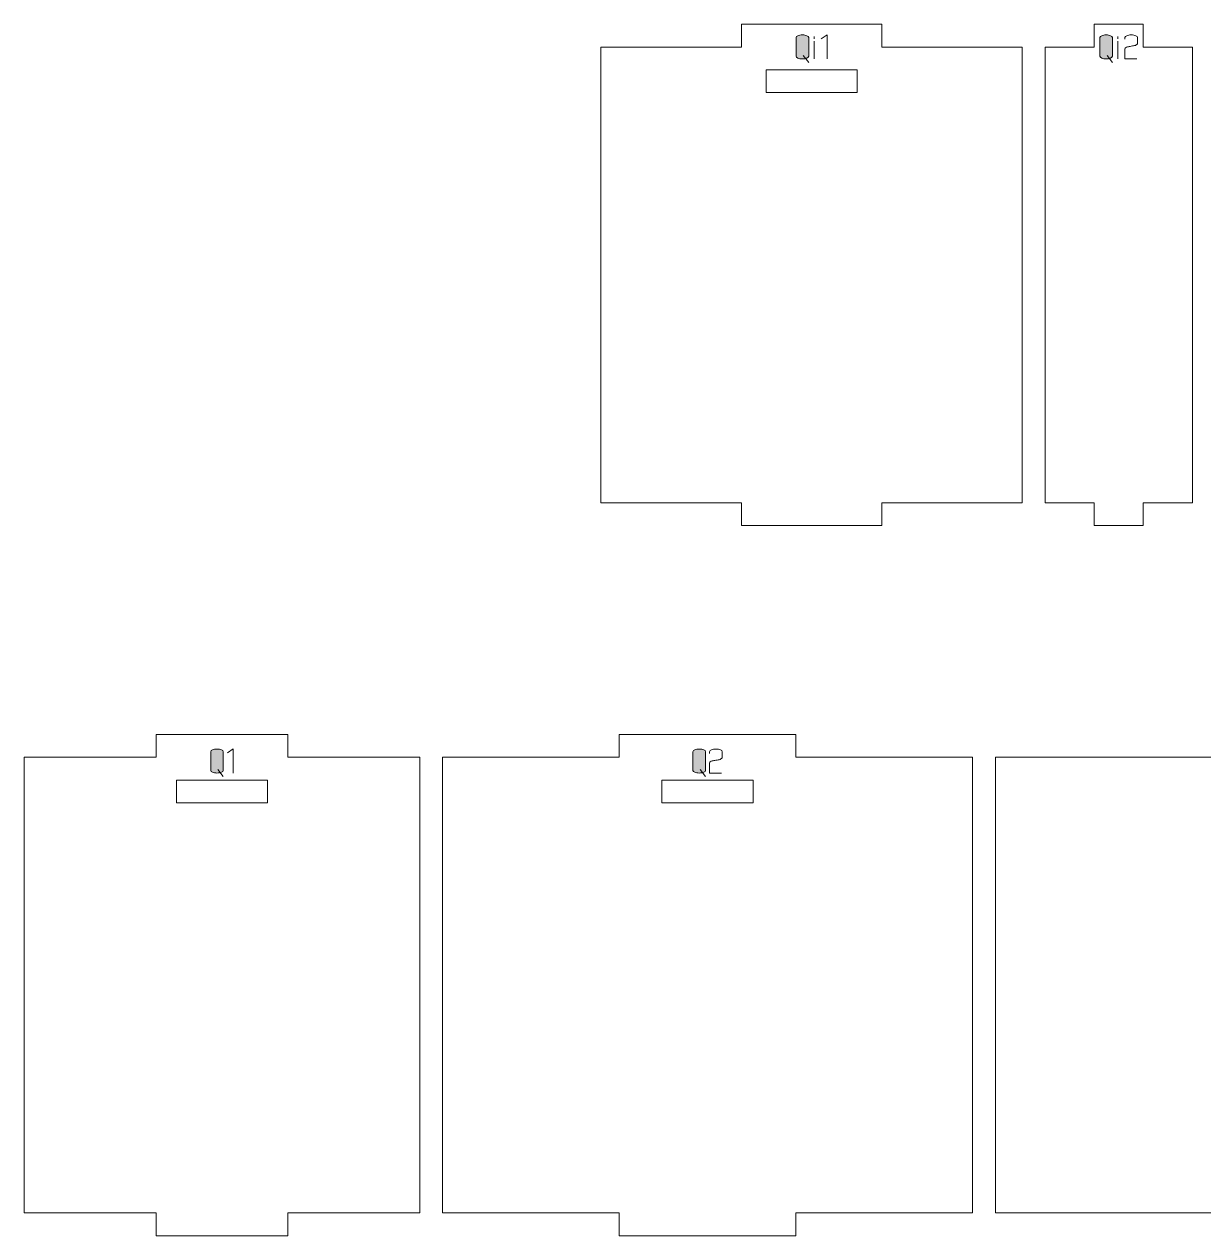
# Model space of a CAD drawing. Header units: centimetres. Extents: x -250 to 250, y -508 to 508.
# Drawn here: x 20.81 to 36.34, y 130.65 to 146.6 of the extents above; entities that cross this region are included whole.
import ezdxf

# ---------------------------------------------------------------- set-up
doc = ezdxf.new("R2010")
doc.units = ezdxf.units.CM
doc.header["$MEASUREMENT"] = 0
doc.layers.add('Capa 1', color=7, linetype='Continuous')

msp = doc.modelspace()

# ---------------------------------------------------------------- hatches: boundary and pattern name
at = {"layer": 'Capa 1', "true_color": 0x3e4095}
h = msp.add_hatch(color=175, dxfattribs=at)
edge = h.paths.add_edge_path()
edge.add_spline(control_points=[(30.97169, 146.18107), (30.97169, 146.17129), (30.97956, 146.16296), (30.99531, 146.15608), (31.01105, 146.1492), (31.0307, 146.14576), (31.05424, 146.14576), (31.07778, 146.14576), (31.09743, 146.1492), (31.11317, 146.15608), (31.12892, 146.16296), (31.13679, 146.17129), (31.13679, 146.18107), (31.13679, 146.18107), (31.13679, 146.42689), (31.13679, 146.42689), (31.13679, 146.43667), (31.12892, 146.445), (31.11317, 146.45188), (31.09743, 146.45876), (31.07778, 146.4622), (31.05424, 146.4622), (31.0307, 146.4622), (31.01105, 146.45876), (30.99531, 146.45188), (30.97956, 146.445), (30.97169, 146.43667), (30.97169, 146.42689), (30.97169, 146.42689), (30.97169, 146.18107), (30.97169, 146.18107)], knot_values=[0, 0, 0, 0, 0.1, 0.1, 0.1, 0.2, 0.2, 0.2, 0.3, 0.3, 0.3, 0.4, 0.4, 0.4, 0.5, 0.5, 0.5, 0.6, 0.6, 0.6, 0.7, 0.7, 0.7, 0.8, 0.8, 0.8, 0.9, 0.9, 0.9, 1, 1, 1, 1], degree=3, periodic=1)
h = msp.add_hatch(color=175, dxfattribs=at)
edge = h.paths.add_edge_path()
edge.add_spline(control_points=[(31.13679, 146.18107), (31.13679, 146.17129), (31.12892, 146.16296), (31.11317, 146.15608), (31.09743, 146.1492), (31.07778, 146.14576), (31.05424, 146.14576), (31.0307, 146.14576), (31.01105, 146.1492), (30.99531, 146.15608), (30.97956, 146.16296), (30.97169, 146.17129), (30.97169, 146.18107), (30.97169, 146.18107), (30.97169, 146.42689), (30.97169, 146.42689), (30.97169, 146.43667), (30.97956, 146.445), (30.99531, 146.45188), (31.01105, 146.45876), (31.0307, 146.4622), (31.05424, 146.4622), (31.07778, 146.4622), (31.09743, 146.45876), (31.11317, 146.45188), (31.12892, 146.445), (31.13679, 146.43667), (31.13679, 146.42689), (31.13679, 146.42689), (31.13679, 146.18107), (31.13679, 146.18107)], knot_values=[0, 0, 0, 0, 0.1, 0.1, 0.1, 0.2, 0.2, 0.2, 0.3, 0.3, 0.3, 0.4, 0.4, 0.4, 0.5, 0.5, 0.5, 0.6, 0.6, 0.6, 0.7, 0.7, 0.7, 0.8, 0.8, 0.8, 0.9, 0.9, 0.9, 1, 1, 1, 1], degree=3, periodic=1)
h = msp.add_hatch(color=175, dxfattribs=at)
edge = h.paths.add_edge_path()
edge.add_spline(control_points=[(31.20695, 146.40854), (31.20695, 146.40854), (31.20741, 146.4411), (31.20741, 146.4411), (31.20741, 146.4411), (31.20695, 146.40854), (31.20695, 146.40854)], knot_values=[0, 0, 0, 0, 0.5, 0.5, 0.5, 1, 1, 1, 1], degree=3, periodic=1)
h = msp.add_hatch(color=175, dxfattribs=at)
edge = h.paths.add_edge_path()
edge.add_spline(control_points=[(31.37802, 146.46266), (31.37802, 146.46266), (31.30189, 146.40992), (31.30189, 146.40992), (31.30189, 146.40992), (31.37802, 146.46266), (31.37802, 146.46266), (31.37802, 146.46266), (31.37802, 146.14576), (31.37802, 146.14576), (31.37802, 146.14576), (31.37802, 146.46266), (31.37802, 146.46266)], knot_values=[0, 0, 0, 0, 0.25, 0.25, 0.25, 0.5, 0.5, 0.5, 0.75, 0.75, 0.75, 1, 1, 1, 1], degree=3, periodic=1)
h = msp.add_hatch(color=175, dxfattribs=at)
edge = h.paths.add_edge_path()
edge.add_spline(control_points=[(34.96939, 146.18107), (34.96939, 146.17129), (34.97726, 146.16296), (34.99301, 146.15608), (35.00875, 146.1492), (35.0284, 146.14576), (35.05194, 146.14576), (35.07548, 146.14576), (35.09513, 146.1492), (35.11087, 146.15608), (35.12662, 146.16296), (35.13449, 146.17129), (35.13449, 146.18107), (35.13449, 146.18107), (35.13449, 146.42689), (35.13449, 146.42689), (35.13449, 146.43667), (35.12662, 146.445), (35.11087, 146.45188), (35.09513, 146.45876), (35.07548, 146.4622), (35.05194, 146.4622), (35.0284, 146.4622), (35.00875, 146.45876), (34.99301, 146.45188), (34.97726, 146.445), (34.96939, 146.43667), (34.96939, 146.42689), (34.96939, 146.42689), (34.96939, 146.18107), (34.96939, 146.18107)], knot_values=[0, 0, 0, 0, 0.1, 0.1, 0.1, 0.2, 0.2, 0.2, 0.3, 0.3, 0.3, 0.4, 0.4, 0.4, 0.5, 0.5, 0.5, 0.6, 0.6, 0.6, 0.7, 0.7, 0.7, 0.8, 0.8, 0.8, 0.9, 0.9, 0.9, 1, 1, 1, 1], degree=3, periodic=1)
h = msp.add_hatch(color=175, dxfattribs=at)
edge = h.paths.add_edge_path()
edge.add_spline(control_points=[(35.13449, 146.18107), (35.13449, 146.17129), (35.12662, 146.16296), (35.11087, 146.15608), (35.09513, 146.1492), (35.07548, 146.14576), (35.05194, 146.14576), (35.0284, 146.14576), (35.00875, 146.1492), (34.99301, 146.15608), (34.97726, 146.16296), (34.96939, 146.17129), (34.96939, 146.18107), (34.96939, 146.18107), (34.96939, 146.42689), (34.96939, 146.42689), (34.96939, 146.43667), (34.97726, 146.445), (34.99301, 146.45188), (35.00875, 146.45876), (35.0284, 146.4622), (35.05194, 146.4622), (35.07548, 146.4622), (35.09513, 146.45876), (35.11087, 146.45188), (35.12662, 146.445), (35.13449, 146.43667), (35.13449, 146.42689), (35.13449, 146.42689), (35.13449, 146.18107), (35.13449, 146.18107)], knot_values=[0, 0, 0, 0, 0.1, 0.1, 0.1, 0.2, 0.2, 0.2, 0.3, 0.3, 0.3, 0.4, 0.4, 0.4, 0.5, 0.5, 0.5, 0.6, 0.6, 0.6, 0.7, 0.7, 0.7, 0.8, 0.8, 0.8, 0.9, 0.9, 0.9, 1, 1, 1, 1], degree=3, periodic=1)
h = msp.add_hatch(color=175, dxfattribs=at)
edge = h.paths.add_edge_path()
edge.add_spline(control_points=[(35.20465, 146.40854), (35.20465, 146.40854), (35.20511, 146.4411), (35.20511, 146.4411), (35.20511, 146.4411), (35.20465, 146.40854), (35.20465, 146.40854)], knot_values=[0, 0, 0, 0, 0.5, 0.5, 0.5, 1, 1, 1, 1], degree=3, periodic=1)
h = msp.add_hatch(color=175, dxfattribs=at)
edge = h.paths.add_edge_path()
edge.add_spline(control_points=[(35.29913, 146.14576), (35.29913, 146.14576), (35.29913, 146.2783), (35.29913, 146.2783), (35.30005, 146.29022), (35.3109, 146.29939), (35.33169, 146.30581), (35.34025, 146.30643), (35.34843, 146.30742), (35.35623, 146.3088), (35.36402, 146.31017), (35.3719, 146.31162), (35.37985, 146.31315), (35.39452, 146.3156), (35.40576, 146.31759), (35.41355, 146.31911), (35.42135, 146.32064), (35.42892, 146.32263), (35.43626, 146.32508), (35.45521, 146.33211), (35.46469, 146.34113), (35.46469, 146.35213), (35.46469, 146.35213), (35.46469, 146.42689), (35.46469, 146.42689), (35.46469, 146.43667), (35.45682, 146.445), (35.44107, 146.45188), (35.42533, 146.45876), (35.40568, 146.4622), (35.38214, 146.4622), (35.3586, 146.4622), (35.33895, 146.45876), (35.32321, 146.45188), (35.30746, 146.445), (35.29959, 146.43667), (35.29959, 146.42689), (35.29959, 146.42689), (35.29959, 146.40442), (35.29959, 146.40442), (35.29959, 146.40442), (35.29959, 146.42689), (35.29959, 146.42689), (35.29959, 146.43667), (35.30746, 146.445), (35.32321, 146.45188), (35.33895, 146.45876), (35.3586, 146.4622), (35.38214, 146.4622), (35.40568, 146.4622), (35.42533, 146.45876), (35.44107, 146.45188), (35.45682, 146.445), (35.46469, 146.43667), (35.46469, 146.42689), (35.46469, 146.42689), (35.46469, 146.35213), (35.46469, 146.35213), (35.46469, 146.34113), (35.45521, 146.33211), (35.43626, 146.32508), (35.42892, 146.32263), (35.42135, 146.32064), (35.41355, 146.31911), (35.40576, 146.31759), (35.39452, 146.3156), (35.37985, 146.31315), (35.3719, 146.31162), (35.36402, 146.31017), (35.35623, 146.3088), (35.34843, 146.30742), (35.34025, 146.30643), (35.33169, 146.30581), (35.3109, 146.29939), (35.30005, 146.29022), (35.29913, 146.2783), (35.29913, 146.2783), (35.29913, 146.14576), (35.29913, 146.14576), (35.29913, 146.14576), (35.45598, 146.14576), (35.45598, 146.14576), (35.45598, 146.14576), (35.29913, 146.14576), (35.29913, 146.14576)], knot_values=[0, 0, 0, 0, 0.03571429, 0.03571429, 0.03571429, 0.07142857, 0.07142857, 0.07142857, 0.10714286, 0.10714286, 0.10714286, 0.14285714, 0.14285714, 0.14285714, 0.17857143, 0.17857143, 0.17857143, 0.21428571, 0.21428571, 0.21428571, 0.25, 0.25, 0.25, 0.28571429, 0.28571429, 0.28571429, 0.32142857, 0.32142857, 0.32142857, 0.35714286, 0.35714286, 0.35714286, 0.39285714, 0.39285714, 0.39285714, 0.42857143, 0.42857143, 0.42857143, 0.46428571, 0.46428571, 0.46428571, 0.5, 0.5, 0.5, 0.53571429, 0.53571429, 0.53571429, 0.57142857, 0.57142857, 0.57142857, 0.60714286, 0.60714286, 0.60714286, 0.64285714, 0.64285714, 0.64285714, 0.67857143, 0.67857143, 0.67857143, 0.71428571, 0.71428571, 0.71428571, 0.75, 0.75, 0.75, 0.78571429, 0.78571429, 0.78571429, 0.82142857, 0.82142857, 0.82142857, 0.85714286, 0.85714286, 0.85714286, 0.89285714, 0.89285714, 0.89285714, 0.92857143, 0.92857143, 0.92857143, 0.96428571, 0.96428571, 0.96428571, 1, 1, 1, 1], degree=3, periodic=1)
h = msp.add_hatch(color=175, dxfattribs=at)
edge = h.paths.add_edge_path()
edge.add_spline(control_points=[(31.20695, 146.14576), (31.20695, 146.14576), (31.20695, 146.37965), (31.20695, 146.37965), (31.20695, 146.37965), (31.20695, 146.14576), (31.20695, 146.14576)], knot_values=[0, 0, 0, 0, 0.5, 0.5, 0.5, 1, 1, 1, 1], degree=3, periodic=1)
h = msp.add_hatch(color=175, dxfattribs=at)
edge = h.paths.add_edge_path()
edge.add_spline(control_points=[(35.20465, 146.14576), (35.20465, 146.14576), (35.20465, 146.37965), (35.20465, 146.37965), (35.20465, 146.37965), (35.20465, 146.14576), (35.20465, 146.14576)], knot_values=[0, 0, 0, 0, 0.5, 0.5, 0.5, 1, 1, 1, 1], degree=3, periodic=1)
h = msp.add_hatch(color=175, dxfattribs=at)
edge = h.paths.add_edge_path()
edge.add_spline(control_points=[(31.13633, 146.10082), (31.13633, 146.10082), (31.06571, 146.19025), (31.06571, 146.19025), (31.06571, 146.19025), (31.13633, 146.10082), (31.13633, 146.10082)], knot_values=[0, 0, 0, 0, 0.5, 0.5, 0.5, 1, 1, 1, 1], degree=3, periodic=1)
h = msp.add_hatch(color=175, dxfattribs=at)
edge = h.paths.add_edge_path()
edge.add_spline(control_points=[(35.13403, 146.10082), (35.13403, 146.10082), (35.06341, 146.19025), (35.06341, 146.19025), (35.06341, 146.19025), (35.13403, 146.10082), (35.13403, 146.10082)], knot_values=[0, 0, 0, 0, 0.5, 0.5, 0.5, 1, 1, 1, 1], degree=3, periodic=1)
h = msp.add_hatch(color=175, dxfattribs=at)
edge = h.paths.add_edge_path()
edge.add_spline(control_points=[(23.26596, 136.78001), (23.26596, 136.77023), (23.27383, 136.7619), (23.28958, 136.75502), (23.30532, 136.74814), (23.32497, 136.7447), (23.34851, 136.7447), (23.37205, 136.7447), (23.3917, 136.74814), (23.40744, 136.75502), (23.42319, 136.7619), (23.43106, 136.77023), (23.43106, 136.78001), (23.43106, 136.78001), (23.43106, 137.02583), (23.43106, 137.02583), (23.43106, 137.03561), (23.42319, 137.04394), (23.40744, 137.05082), (23.3917, 137.0577), (23.37205, 137.06114), (23.34851, 137.06114), (23.32497, 137.06114), (23.30532, 137.0577), (23.28958, 137.05082), (23.27383, 137.04394), (23.26596, 137.03561), (23.26596, 137.02583), (23.26596, 137.02583), (23.26596, 136.78001), (23.26596, 136.78001)], knot_values=[0, 0, 0, 0, 0.1, 0.1, 0.1, 0.2, 0.2, 0.2, 0.3, 0.3, 0.3, 0.4, 0.4, 0.4, 0.5, 0.5, 0.5, 0.6, 0.6, 0.6, 0.7, 0.7, 0.7, 0.8, 0.8, 0.8, 0.9, 0.9, 0.9, 1, 1, 1, 1], degree=3, periodic=1)
h = msp.add_hatch(color=175, dxfattribs=at)
edge = h.paths.add_edge_path()
edge.add_spline(control_points=[(23.43106, 136.78001), (23.43106, 136.77023), (23.42319, 136.7619), (23.40744, 136.75502), (23.3917, 136.74814), (23.37205, 136.7447), (23.34851, 136.7447), (23.32497, 136.7447), (23.30532, 136.74814), (23.28958, 136.75502), (23.27383, 136.7619), (23.26596, 136.77023), (23.26596, 136.78001), (23.26596, 136.78001), (23.26596, 137.02583), (23.26596, 137.02583), (23.26596, 137.03561), (23.27383, 137.04394), (23.28958, 137.05082), (23.30532, 137.0577), (23.32497, 137.06114), (23.34851, 137.06114), (23.37205, 137.06114), (23.3917, 137.0577), (23.40744, 137.05082), (23.42319, 137.04394), (23.43106, 137.03561), (23.43106, 137.02583), (23.43106, 137.02583), (23.43106, 136.78001), (23.43106, 136.78001)], knot_values=[0, 0, 0, 0, 0.1, 0.1, 0.1, 0.2, 0.2, 0.2, 0.3, 0.3, 0.3, 0.4, 0.4, 0.4, 0.5, 0.5, 0.5, 0.6, 0.6, 0.6, 0.7, 0.7, 0.7, 0.8, 0.8, 0.8, 0.9, 0.9, 0.9, 1, 1, 1, 1], degree=3, periodic=1)
h = msp.add_hatch(color=175, dxfattribs=at)
edge = h.paths.add_edge_path()
edge.add_spline(control_points=[(23.56222, 137.0616), (23.56222, 137.0616), (23.48609, 137.00886), (23.48609, 137.00886), (23.48609, 137.00886), (23.56222, 137.0616), (23.56222, 137.0616), (23.56222, 137.0616), (23.56222, 136.7447), (23.56222, 136.7447), (23.56222, 136.7447), (23.56222, 137.0616), (23.56222, 137.0616)], knot_values=[0, 0, 0, 0, 0.25, 0.25, 0.25, 0.5, 0.5, 0.5, 0.75, 0.75, 0.75, 1, 1, 1, 1], degree=3, periodic=1)
h = msp.add_hatch(color=175, dxfattribs=at)
edge = h.paths.add_edge_path()
edge.add_spline(control_points=[(29.61294, 136.78001), (29.61294, 136.77023), (29.62081, 136.7619), (29.63656, 136.75502), (29.6523, 136.74814), (29.67195, 136.7447), (29.69549, 136.7447), (29.71903, 136.7447), (29.73868, 136.74814), (29.75442, 136.75502), (29.77017, 136.7619), (29.77804, 136.77023), (29.77804, 136.78001), (29.77804, 136.78001), (29.77804, 137.02583), (29.77804, 137.02583), (29.77804, 137.03561), (29.77017, 137.04394), (29.75442, 137.05082), (29.73868, 137.0577), (29.71903, 137.06114), (29.69549, 137.06114), (29.67195, 137.06114), (29.6523, 137.0577), (29.63656, 137.05082), (29.62081, 137.04394), (29.61294, 137.03561), (29.61294, 137.02583), (29.61294, 137.02583), (29.61294, 136.78001), (29.61294, 136.78001)], knot_values=[0, 0, 0, 0, 0.1, 0.1, 0.1, 0.2, 0.2, 0.2, 0.3, 0.3, 0.3, 0.4, 0.4, 0.4, 0.5, 0.5, 0.5, 0.6, 0.6, 0.6, 0.7, 0.7, 0.7, 0.8, 0.8, 0.8, 0.9, 0.9, 0.9, 1, 1, 1, 1], degree=3, periodic=1)
h = msp.add_hatch(color=175, dxfattribs=at)
edge = h.paths.add_edge_path()
edge.add_spline(control_points=[(29.77804, 136.78001), (29.77804, 136.77023), (29.77017, 136.7619), (29.75442, 136.75502), (29.73868, 136.74814), (29.71903, 136.7447), (29.69549, 136.7447), (29.67195, 136.7447), (29.6523, 136.74814), (29.63656, 136.75502), (29.62081, 136.7619), (29.61294, 136.77023), (29.61294, 136.78001), (29.61294, 136.78001), (29.61294, 137.02583), (29.61294, 137.02583), (29.61294, 137.03561), (29.62081, 137.04394), (29.63656, 137.05082), (29.6523, 137.0577), (29.67195, 137.06114), (29.69549, 137.06114), (29.71903, 137.06114), (29.73868, 137.0577), (29.75442, 137.05082), (29.77017, 137.04394), (29.77804, 137.03561), (29.77804, 137.02583), (29.77804, 137.02583), (29.77804, 136.78001), (29.77804, 136.78001)], knot_values=[0, 0, 0, 0, 0.1, 0.1, 0.1, 0.2, 0.2, 0.2, 0.3, 0.3, 0.3, 0.4, 0.4, 0.4, 0.5, 0.5, 0.5, 0.6, 0.6, 0.6, 0.7, 0.7, 0.7, 0.8, 0.8, 0.8, 0.9, 0.9, 0.9, 1, 1, 1, 1], degree=3, periodic=1)
h = msp.add_hatch(color=175, dxfattribs=at)
edge = h.paths.add_edge_path()
edge.add_spline(control_points=[(29.83261, 136.7447), (29.83261, 136.7447), (29.83261, 136.87724), (29.83261, 136.87724), (29.83353, 136.88916), (29.84438, 136.89833), (29.86517, 136.90475), (29.87373, 136.90537), (29.88191, 136.90636), (29.88971, 136.90774), (29.8975, 136.90911), (29.90538, 136.91056), (29.91333, 136.91209), (29.928, 136.91454), (29.93924, 136.91653), (29.94703, 136.91805), (29.95483, 136.91958), (29.9624, 136.92157), (29.96974, 136.92402), (29.98869, 136.93105), (29.99817, 136.94007), (29.99817, 136.95107), (29.99817, 136.95107), (29.99817, 137.02583), (29.99817, 137.02583), (29.99817, 137.03561), (29.9903, 137.04394), (29.97455, 137.05082), (29.95881, 137.0577), (29.93916, 137.06114), (29.91562, 137.06114), (29.89208, 137.06114), (29.87243, 137.0577), (29.85669, 137.05082), (29.84094, 137.04394), (29.83307, 137.03561), (29.83307, 137.02583), (29.83307, 137.02583), (29.83307, 137.00336), (29.83307, 137.00336), (29.83307, 137.00336), (29.83307, 137.02583), (29.83307, 137.02583), (29.83307, 137.03561), (29.84094, 137.04394), (29.85669, 137.05082), (29.87243, 137.0577), (29.89208, 137.06114), (29.91562, 137.06114), (29.93916, 137.06114), (29.95881, 137.0577), (29.97455, 137.05082), (29.9903, 137.04394), (29.99817, 137.03561), (29.99817, 137.02583), (29.99817, 137.02583), (29.99817, 136.95107), (29.99817, 136.95107), (29.99817, 136.94007), (29.98869, 136.93105), (29.96974, 136.92402), (29.9624, 136.92157), (29.95483, 136.91958), (29.94703, 136.91805), (29.93924, 136.91653), (29.928, 136.91454), (29.91333, 136.91209), (29.90538, 136.91056), (29.8975, 136.90911), (29.88971, 136.90774), (29.88191, 136.90636), (29.87373, 136.90537), (29.86517, 136.90475), (29.84438, 136.89833), (29.83353, 136.88916), (29.83261, 136.87724), (29.83261, 136.87724), (29.83261, 136.7447), (29.83261, 136.7447), (29.83261, 136.7447), (29.98946, 136.7447), (29.98946, 136.7447), (29.98946, 136.7447), (29.83261, 136.7447), (29.83261, 136.7447)], knot_values=[0, 0, 0, 0, 0.03571429, 0.03571429, 0.03571429, 0.07142857, 0.07142857, 0.07142857, 0.10714286, 0.10714286, 0.10714286, 0.14285714, 0.14285714, 0.14285714, 0.17857143, 0.17857143, 0.17857143, 0.21428571, 0.21428571, 0.21428571, 0.25, 0.25, 0.25, 0.28571429, 0.28571429, 0.28571429, 0.32142857, 0.32142857, 0.32142857, 0.35714286, 0.35714286, 0.35714286, 0.39285714, 0.39285714, 0.39285714, 0.42857143, 0.42857143, 0.42857143, 0.46428571, 0.46428571, 0.46428571, 0.5, 0.5, 0.5, 0.53571429, 0.53571429, 0.53571429, 0.57142857, 0.57142857, 0.57142857, 0.60714286, 0.60714286, 0.60714286, 0.64285714, 0.64285714, 0.64285714, 0.67857143, 0.67857143, 0.67857143, 0.71428571, 0.71428571, 0.71428571, 0.75, 0.75, 0.75, 0.78571429, 0.78571429, 0.78571429, 0.82142857, 0.82142857, 0.82142857, 0.85714286, 0.85714286, 0.85714286, 0.89285714, 0.89285714, 0.89285714, 0.92857143, 0.92857143, 0.92857143, 0.96428571, 0.96428571, 0.96428571, 1, 1, 1, 1], degree=3, periodic=1)
h = msp.add_hatch(color=175, dxfattribs=at)
edge = h.paths.add_edge_path()
edge.add_spline(control_points=[(23.4306, 136.69976), (23.4306, 136.69976), (23.35998, 136.78919), (23.35998, 136.78919), (23.35998, 136.78919), (23.4306, 136.69976), (23.4306, 136.69976)], knot_values=[0, 0, 0, 0, 0.5, 0.5, 0.5, 1, 1, 1, 1], degree=3, periodic=1)
h = msp.add_hatch(color=175, dxfattribs=at)
edge = h.paths.add_edge_path()
edge.add_spline(control_points=[(29.77758, 136.69976), (29.77758, 136.69976), (29.70696, 136.78919), (29.70696, 136.78919), (29.70696, 136.78919), (29.77758, 136.69976), (29.77758, 136.69976)], knot_values=[0, 0, 0, 0, 0.5, 0.5, 0.5, 1, 1, 1, 1], degree=3, periodic=1)

# ---------------------------------------------------------------- linework, layer by layer
at = {"layer": 'Capa 1', "color": 240, "lineweight": 20}
for points, knots in [([(28.40212, 146.30296), (28.40212, 146.30296), (28.40212, 140.30296), (28.40212, 140.30296), (28.40212, 140.30296), (30.25061, 140.30296), (30.25061, 140.30296), (30.25061, 140.30296), (30.25061, 140.00296), (30.25061, 140.00296), (30.25061, 140.00296), (32.0991, 140.00296), (32.0991, 140.00296), (32.0991, 140.00296), (32.0991, 140.30296), (32.0991, 140.30296), (32.0991, 140.30296), (33.94759, 140.30296), (33.94759, 140.30296), (33.94759, 140.30296), (33.94759, 146.30296), (33.94759, 146.30296), (33.94759, 146.30296), (32.0991, 146.30296), (32.0991, 146.30296), (32.0991, 146.30296), (32.0991, 146.60296), (32.0991, 146.60296), (32.0991, 146.60296), (30.25061, 146.60296), (30.25061, 146.60296), (30.25061, 146.60296), (30.25061, 146.30296), (30.25061, 146.30296), (30.25061, 146.30296), (28.40212, 146.30296), (28.40212, 146.30296)], [0, 0, 0, 0, 0.08333333, 0.08333333, 0.08333333, 0.16666667, 0.16666667, 0.16666667, 0.25, 0.25, 0.25, 0.33333333, 0.33333333, 0.33333333, 0.41666667, 0.41666667, 0.41666667, 0.5, 0.5, 0.5, 0.58333333, 0.58333333, 0.58333333, 0.66666667, 0.66666667, 0.66666667, 0.75, 0.75, 0.75, 0.83333333, 0.83333333, 0.83333333, 0.91666667, 0.91666667, 0.91666667, 1, 1, 1, 1]), ([(34.24759, 146.30296), (34.24759, 146.30296), (34.24759, 140.30296), (34.24759, 140.30296), (34.24759, 140.30296), (34.89389, 140.30296), (34.89389, 140.30296), (34.89389, 140.30296), (34.89389, 140.00296), (34.89389, 140.00296), (34.89389, 140.00296), (35.54019, 140.00296), (35.54019, 140.00296), (35.54019, 140.00296), (35.54019, 140.30296), (35.54019, 140.30296), (35.54019, 140.30296), (36.18649, 140.30296), (36.18649, 140.30296), (36.18649, 140.30296), (36.18649, 146.30296), (36.18649, 146.30296), (36.18649, 146.30296), (35.54019, 146.30296), (35.54019, 146.30296), (35.54019, 146.30296), (35.54019, 146.60296), (35.54019, 146.60296), (35.54019, 146.60296), (34.89389, 146.60296), (34.89389, 146.60296), (34.89389, 146.60296), (34.89389, 146.30296), (34.89389, 146.30296), (34.89389, 146.30296), (34.24759, 146.30296), (34.24759, 146.30296)], [0, 0, 0, 0, 0.08333333, 0.08333333, 0.08333333, 0.16666667, 0.16666667, 0.16666667, 0.25, 0.25, 0.25, 0.33333333, 0.33333333, 0.33333333, 0.41666667, 0.41666667, 0.41666667, 0.5, 0.5, 0.5, 0.58333333, 0.58333333, 0.58333333, 0.66666667, 0.66666667, 0.66666667, 0.75, 0.75, 0.75, 0.83333333, 0.83333333, 0.83333333, 0.91666667, 0.91666667, 0.91666667, 1, 1, 1, 1]), ([(30.57486, 145.70297), (30.57486, 145.70297), (31.77486, 145.70297), (31.77486, 145.70297), (31.77486, 145.70297), (31.77486, 146.00297), (31.77486, 146.00297), (31.77486, 146.00297), (30.57486, 146.00297), (30.57486, 146.00297), (30.57486, 146.00297), (30.57486, 145.70297), (30.57486, 145.70297)], [0, 0, 0, 0, 0.25, 0.25, 0.25, 0.5, 0.5, 0.5, 0.75, 0.75, 0.75, 1, 1, 1, 1]), ([(20.81152, 136.9527), (20.81152, 136.9527), (20.81152, 130.9527), (20.81152, 130.9527), (20.81152, 130.9527), (22.54656, 130.9527), (22.54656, 130.9527), (22.54656, 130.9527), (22.54656, 130.6527), (22.54656, 130.6527), (22.54656, 130.6527), (24.28161, 130.6527), (24.28161, 130.6527), (24.28161, 130.6527), (24.28161, 130.9527), (24.28161, 130.9527), (24.28161, 130.9527), (26.01665, 130.9527), (26.01665, 130.9527), (26.01665, 130.9527), (26.01665, 136.9527), (26.01665, 136.9527), (26.01665, 136.9527), (24.28161, 136.9527), (24.28161, 136.9527), (24.28161, 136.9527), (24.28161, 137.2527), (24.28161, 137.2527), (24.28161, 137.2527), (22.54656, 137.2527), (22.54656, 137.2527), (22.54656, 137.2527), (22.54656, 136.9527), (22.54656, 136.9527), (22.54656, 136.9527), (20.81152, 136.9527), (20.81152, 136.9527)], [0, 0, 0, 0, 0.08333333, 0.08333333, 0.08333333, 0.16666667, 0.16666667, 0.16666667, 0.25, 0.25, 0.25, 0.33333333, 0.33333333, 0.33333333, 0.41666667, 0.41666667, 0.41666667, 0.5, 0.5, 0.5, 0.58333333, 0.58333333, 0.58333333, 0.66666667, 0.66666667, 0.66666667, 0.75, 0.75, 0.75, 0.83333333, 0.83333333, 0.83333333, 0.91666667, 0.91666667, 0.91666667, 1, 1, 1, 1]), ([(26.31665, 136.9527), (26.31665, 136.9527), (26.31665, 130.9527), (26.31665, 130.9527), (26.31665, 130.9527), (28.64259, 130.9527), (28.64259, 130.9527), (28.64259, 130.9527), (28.64259, 130.6527), (28.64259, 130.6527), (28.64259, 130.6527), (30.96852, 130.6527), (30.96852, 130.6527), (30.96852, 130.6527), (30.96852, 130.9527), (30.96852, 130.9527), (30.96852, 130.9527), (33.29446, 130.9527), (33.29446, 130.9527), (33.29446, 130.9527), (33.29446, 136.9527), (33.29446, 136.9527), (33.29446, 136.9527), (30.96852, 136.9527), (30.96852, 136.9527), (30.96852, 136.9527), (30.96852, 137.2527), (30.96852, 137.2527), (30.96852, 137.2527), (28.64259, 137.2527), (28.64259, 137.2527), (28.64259, 137.2527), (28.64259, 136.9527), (28.64259, 136.9527), (28.64259, 136.9527), (26.31665, 136.9527), (26.31665, 136.9527)], [0, 0, 0, 0, 0.08333333, 0.08333333, 0.08333333, 0.16666667, 0.16666667, 0.16666667, 0.25, 0.25, 0.25, 0.33333333, 0.33333333, 0.33333333, 0.41666667, 0.41666667, 0.41666667, 0.5, 0.5, 0.5, 0.58333333, 0.58333333, 0.58333333, 0.66666667, 0.66666667, 0.66666667, 0.75, 0.75, 0.75, 0.83333333, 0.83333333, 0.83333333, 0.91666667, 0.91666667, 0.91666667, 1, 1, 1, 1]), ([(33.59446, 136.9527), (33.59446, 136.9527), (33.59446, 130.9527), (33.59446, 130.9527), (33.59446, 130.9527), (39.8177, 130.9527), (39.8177, 130.9527), (39.8177, 130.9527), (39.8177, 130.6527), (39.8177, 130.6527), (39.8177, 130.6527), (46.04094, 130.6527), (46.04094, 130.6527), (46.04094, 130.6527), (46.04094, 130.9527), (46.04094, 130.9527), (46.04094, 130.9527), (52.26418, 130.9527), (52.26418, 130.9527), (52.26418, 130.9527), (52.26418, 136.9527), (52.26418, 136.9527), (52.26418, 136.9527), (46.04094, 136.9527), (46.04094, 136.9527), (46.04094, 136.9527), (46.04094, 137.2527), (46.04094, 137.2527), (46.04094, 137.2527), (39.8177, 137.2527), (39.8177, 137.2527), (39.8177, 137.2527), (39.8177, 136.9527), (39.8177, 136.9527), (39.8177, 136.9527), (33.59446, 136.9527), (33.59446, 136.9527)], [0, 0, 0, 0, 0.08333333, 0.08333333, 0.08333333, 0.16666667, 0.16666667, 0.16666667, 0.25, 0.25, 0.25, 0.33333333, 0.33333333, 0.33333333, 0.41666667, 0.41666667, 0.41666667, 0.5, 0.5, 0.5, 0.58333333, 0.58333333, 0.58333333, 0.66666667, 0.66666667, 0.66666667, 0.75, 0.75, 0.75, 0.83333333, 0.83333333, 0.83333333, 0.91666667, 0.91666667, 0.91666667, 1, 1, 1, 1]), ([(22.81409, 136.35297), (22.81409, 136.35297), (24.01409, 136.35297), (24.01409, 136.35297), (24.01409, 136.35297), (24.01409, 136.65297), (24.01409, 136.65297), (24.01409, 136.65297), (22.81409, 136.65297), (22.81409, 136.65297), (22.81409, 136.65297), (22.81409, 136.35297), (22.81409, 136.35297)], [0, 0, 0, 0, 0.25, 0.25, 0.25, 0.5, 0.5, 0.5, 0.75, 0.75, 0.75, 1, 1, 1, 1]), ([(29.20556, 136.35297), (29.20556, 136.35297), (30.40556, 136.35297), (30.40556, 136.35297), (30.40556, 136.35297), (30.40556, 136.65297), (30.40556, 136.65297), (30.40556, 136.65297), (29.20556, 136.65297), (29.20556, 136.65297), (29.20556, 136.65297), (29.20556, 136.35297), (29.20556, 136.35297)], [0, 0, 0, 0, 0.25, 0.25, 0.25, 0.5, 0.5, 0.5, 0.75, 0.75, 0.75, 1, 1, 1, 1])]:
    msp.add_open_spline(points, degree=3, knots=knots, dxfattribs=at)
at = {"layer": 'Capa 1', "color": 114, "lineweight": 9}
for points, knots in [([(30.97169, 146.18107), (30.97169, 146.17129), (30.97956, 146.16296), (30.99531, 146.15608), (31.01105, 146.1492), (31.0307, 146.14576), (31.05424, 146.14576), (31.07778, 146.14576), (31.09743, 146.1492), (31.11317, 146.15608), (31.12892, 146.16296), (31.13679, 146.17129), (31.13679, 146.18107), (31.13679, 146.18107), (31.13679, 146.42689), (31.13679, 146.42689), (31.13679, 146.43667), (31.12892, 146.445), (31.11317, 146.45188), (31.09743, 146.45876), (31.07778, 146.4622), (31.05424, 146.4622), (31.0307, 146.4622), (31.01105, 146.45876), (30.99531, 146.45188), (30.97956, 146.445), (30.97169, 146.43667), (30.97169, 146.42689), (30.97169, 146.42689), (30.97169, 146.18107), (30.97169, 146.18107)], [0, 0, 0, 0, 0.1, 0.1, 0.1, 0.2, 0.2, 0.2, 0.3, 0.3, 0.3, 0.4, 0.4, 0.4, 0.5, 0.5, 0.5, 0.6, 0.6, 0.6, 0.7, 0.7, 0.7, 0.8, 0.8, 0.8, 0.9, 0.9, 0.9, 1, 1, 1, 1]), ([(31.13679, 146.18107), (31.13679, 146.17129), (31.12892, 146.16296), (31.11317, 146.15608), (31.09743, 146.1492), (31.07778, 146.14576), (31.05424, 146.14576), (31.0307, 146.14576), (31.01105, 146.1492), (30.99531, 146.15608), (30.97956, 146.16296), (30.97169, 146.17129), (30.97169, 146.18107), (30.97169, 146.18107), (30.97169, 146.42689), (30.97169, 146.42689), (30.97169, 146.43667), (30.97956, 146.445), (30.99531, 146.45188), (31.01105, 146.45876), (31.0307, 146.4622), (31.05424, 146.4622), (31.07778, 146.4622), (31.09743, 146.45876), (31.11317, 146.45188), (31.12892, 146.445), (31.13679, 146.43667), (31.13679, 146.42689), (31.13679, 146.42689), (31.13679, 146.18107), (31.13679, 146.18107)], [0, 0, 0, 0, 0.1, 0.1, 0.1, 0.2, 0.2, 0.2, 0.3, 0.3, 0.3, 0.4, 0.4, 0.4, 0.5, 0.5, 0.5, 0.6, 0.6, 0.6, 0.7, 0.7, 0.7, 0.8, 0.8, 0.8, 0.9, 0.9, 0.9, 1, 1, 1, 1]), ([(31.20695, 146.40854), (31.20695, 146.40854), (31.20741, 146.4411), (31.20741, 146.4411), (31.20741, 146.4411), (31.20695, 146.40854), (31.20695, 146.40854)], [0, 0, 0, 0, 0.5, 0.5, 0.5, 1, 1, 1, 1]), ([(31.37802, 146.46266), (31.37802, 146.46266), (31.30189, 146.40992), (31.30189, 146.40992), (31.30189, 146.40992), (31.37802, 146.46266), (31.37802, 146.46266), (31.37802, 146.46266), (31.37802, 146.14576), (31.37802, 146.14576), (31.37802, 146.14576), (31.37802, 146.46266), (31.37802, 146.46266)], [0, 0, 0, 0, 0.25, 0.25, 0.25, 0.5, 0.5, 0.5, 0.75, 0.75, 0.75, 1, 1, 1, 1]), ([(34.96939, 146.18107), (34.96939, 146.17129), (34.97726, 146.16296), (34.99301, 146.15608), (35.00875, 146.1492), (35.0284, 146.14576), (35.05194, 146.14576), (35.07548, 146.14576), (35.09513, 146.1492), (35.11087, 146.15608), (35.12662, 146.16296), (35.13449, 146.17129), (35.13449, 146.18107), (35.13449, 146.18107), (35.13449, 146.42689), (35.13449, 146.42689), (35.13449, 146.43667), (35.12662, 146.445), (35.11087, 146.45188), (35.09513, 146.45876), (35.07548, 146.4622), (35.05194, 146.4622), (35.0284, 146.4622), (35.00875, 146.45876), (34.99301, 146.45188), (34.97726, 146.445), (34.96939, 146.43667), (34.96939, 146.42689), (34.96939, 146.42689), (34.96939, 146.18107), (34.96939, 146.18107)], [0, 0, 0, 0, 0.1, 0.1, 0.1, 0.2, 0.2, 0.2, 0.3, 0.3, 0.3, 0.4, 0.4, 0.4, 0.5, 0.5, 0.5, 0.6, 0.6, 0.6, 0.7, 0.7, 0.7, 0.8, 0.8, 0.8, 0.9, 0.9, 0.9, 1, 1, 1, 1]), ([(35.13449, 146.18107), (35.13449, 146.17129), (35.12662, 146.16296), (35.11087, 146.15608), (35.09513, 146.1492), (35.07548, 146.14576), (35.05194, 146.14576), (35.0284, 146.14576), (35.00875, 146.1492), (34.99301, 146.15608), (34.97726, 146.16296), (34.96939, 146.17129), (34.96939, 146.18107), (34.96939, 146.18107), (34.96939, 146.42689), (34.96939, 146.42689), (34.96939, 146.43667), (34.97726, 146.445), (34.99301, 146.45188), (35.00875, 146.45876), (35.0284, 146.4622), (35.05194, 146.4622), (35.07548, 146.4622), (35.09513, 146.45876), (35.11087, 146.45188), (35.12662, 146.445), (35.13449, 146.43667), (35.13449, 146.42689), (35.13449, 146.42689), (35.13449, 146.18107), (35.13449, 146.18107)], [0, 0, 0, 0, 0.1, 0.1, 0.1, 0.2, 0.2, 0.2, 0.3, 0.3, 0.3, 0.4, 0.4, 0.4, 0.5, 0.5, 0.5, 0.6, 0.6, 0.6, 0.7, 0.7, 0.7, 0.8, 0.8, 0.8, 0.9, 0.9, 0.9, 1, 1, 1, 1]), ([(35.20465, 146.40854), (35.20465, 146.40854), (35.20511, 146.4411), (35.20511, 146.4411), (35.20511, 146.4411), (35.20465, 146.40854), (35.20465, 146.40854)], [0, 0, 0, 0, 0.5, 0.5, 0.5, 1, 1, 1, 1]), ([(35.29913, 146.14576), (35.29913, 146.14576), (35.29913, 146.2783), (35.29913, 146.2783), (35.30005, 146.29022), (35.3109, 146.29939), (35.33169, 146.30581), (35.34025, 146.30643), (35.34843, 146.30742), (35.35623, 146.3088), (35.36402, 146.31017), (35.3719, 146.31162), (35.37985, 146.31315), (35.39452, 146.3156), (35.40576, 146.31759), (35.41355, 146.31911), (35.42135, 146.32064), (35.42892, 146.32263), (35.43626, 146.32508), (35.45521, 146.33211), (35.46469, 146.34113), (35.46469, 146.35213), (35.46469, 146.35213), (35.46469, 146.42689), (35.46469, 146.42689), (35.46469, 146.43667), (35.45682, 146.445), (35.44107, 146.45188), (35.42533, 146.45876), (35.40568, 146.4622), (35.38214, 146.4622), (35.3586, 146.4622), (35.33895, 146.45876), (35.32321, 146.45188), (35.30746, 146.445), (35.29959, 146.43667), (35.29959, 146.42689), (35.29959, 146.42689), (35.29959, 146.40442), (35.29959, 146.40442), (35.29959, 146.40442), (35.29959, 146.42689), (35.29959, 146.42689), (35.29959, 146.43667), (35.30746, 146.445), (35.32321, 146.45188), (35.33895, 146.45876), (35.3586, 146.4622), (35.38214, 146.4622), (35.40568, 146.4622), (35.42533, 146.45876), (35.44107, 146.45188), (35.45682, 146.445), (35.46469, 146.43667), (35.46469, 146.42689), (35.46469, 146.42689), (35.46469, 146.35213), (35.46469, 146.35213), (35.46469, 146.34113), (35.45521, 146.33211), (35.43626, 146.32508), (35.42892, 146.32263), (35.42135, 146.32064), (35.41355, 146.31911), (35.40576, 146.31759), (35.39452, 146.3156), (35.37985, 146.31315), (35.3719, 146.31162), (35.36402, 146.31017), (35.35623, 146.3088), (35.34843, 146.30742), (35.34025, 146.30643), (35.33169, 146.30581), (35.3109, 146.29939), (35.30005, 146.29022), (35.29913, 146.2783), (35.29913, 146.2783), (35.29913, 146.14576), (35.29913, 146.14576), (35.29913, 146.14576), (35.45598, 146.14576), (35.45598, 146.14576), (35.45598, 146.14576), (35.29913, 146.14576), (35.29913, 146.14576)], [0, 0, 0, 0, 0.03571429, 0.03571429, 0.03571429, 0.07142857, 0.07142857, 0.07142857, 0.10714286, 0.10714286, 0.10714286, 0.14285714, 0.14285714, 0.14285714, 0.17857143, 0.17857143, 0.17857143, 0.21428571, 0.21428571, 0.21428571, 0.25, 0.25, 0.25, 0.28571429, 0.28571429, 0.28571429, 0.32142857, 0.32142857, 0.32142857, 0.35714286, 0.35714286, 0.35714286, 0.39285714, 0.39285714, 0.39285714, 0.42857143, 0.42857143, 0.42857143, 0.46428571, 0.46428571, 0.46428571, 0.5, 0.5, 0.5, 0.53571429, 0.53571429, 0.53571429, 0.57142857, 0.57142857, 0.57142857, 0.60714286, 0.60714286, 0.60714286, 0.64285714, 0.64285714, 0.64285714, 0.67857143, 0.67857143, 0.67857143, 0.71428571, 0.71428571, 0.71428571, 0.75, 0.75, 0.75, 0.78571429, 0.78571429, 0.78571429, 0.82142857, 0.82142857, 0.82142857, 0.85714286, 0.85714286, 0.85714286, 0.89285714, 0.89285714, 0.89285714, 0.92857143, 0.92857143, 0.92857143, 0.96428571, 0.96428571, 0.96428571, 1, 1, 1, 1]), ([(31.20695, 146.14576), (31.20695, 146.14576), (31.20695, 146.37965), (31.20695, 146.37965), (31.20695, 146.37965), (31.20695, 146.14576), (31.20695, 146.14576)], [0, 0, 0, 0, 0.5, 0.5, 0.5, 1, 1, 1, 1]), ([(35.20465, 146.14576), (35.20465, 146.14576), (35.20465, 146.37965), (35.20465, 146.37965), (35.20465, 146.37965), (35.20465, 146.14576), (35.20465, 146.14576)], [0, 0, 0, 0, 0.5, 0.5, 0.5, 1, 1, 1, 1]), ([(31.13633, 146.10082), (31.13633, 146.10082), (31.06571, 146.19025), (31.06571, 146.19025), (31.06571, 146.19025), (31.13633, 146.10082), (31.13633, 146.10082)], [0, 0, 0, 0, 0.5, 0.5, 0.5, 1, 1, 1, 1]), ([(35.13403, 146.10082), (35.13403, 146.10082), (35.06341, 146.19025), (35.06341, 146.19025), (35.06341, 146.19025), (35.13403, 146.10082), (35.13403, 146.10082)], [0, 0, 0, 0, 0.5, 0.5, 0.5, 1, 1, 1, 1]), ([(23.26596, 136.78001), (23.26596, 136.77023), (23.27383, 136.7619), (23.28958, 136.75502), (23.30532, 136.74814), (23.32497, 136.7447), (23.34851, 136.7447), (23.37205, 136.7447), (23.3917, 136.74814), (23.40744, 136.75502), (23.42319, 136.7619), (23.43106, 136.77023), (23.43106, 136.78001), (23.43106, 136.78001), (23.43106, 137.02583), (23.43106, 137.02583), (23.43106, 137.03561), (23.42319, 137.04394), (23.40744, 137.05082), (23.3917, 137.0577), (23.37205, 137.06114), (23.34851, 137.06114), (23.32497, 137.06114), (23.30532, 137.0577), (23.28958, 137.05082), (23.27383, 137.04394), (23.26596, 137.03561), (23.26596, 137.02583), (23.26596, 137.02583), (23.26596, 136.78001), (23.26596, 136.78001)], [0, 0, 0, 0, 0.1, 0.1, 0.1, 0.2, 0.2, 0.2, 0.3, 0.3, 0.3, 0.4, 0.4, 0.4, 0.5, 0.5, 0.5, 0.6, 0.6, 0.6, 0.7, 0.7, 0.7, 0.8, 0.8, 0.8, 0.9, 0.9, 0.9, 1, 1, 1, 1]), ([(23.43106, 136.78001), (23.43106, 136.77023), (23.42319, 136.7619), (23.40744, 136.75502), (23.3917, 136.74814), (23.37205, 136.7447), (23.34851, 136.7447), (23.32497, 136.7447), (23.30532, 136.74814), (23.28958, 136.75502), (23.27383, 136.7619), (23.26596, 136.77023), (23.26596, 136.78001), (23.26596, 136.78001), (23.26596, 137.02583), (23.26596, 137.02583), (23.26596, 137.03561), (23.27383, 137.04394), (23.28958, 137.05082), (23.30532, 137.0577), (23.32497, 137.06114), (23.34851, 137.06114), (23.37205, 137.06114), (23.3917, 137.0577), (23.40744, 137.05082), (23.42319, 137.04394), (23.43106, 137.03561), (23.43106, 137.02583), (23.43106, 137.02583), (23.43106, 136.78001), (23.43106, 136.78001)], [0, 0, 0, 0, 0.1, 0.1, 0.1, 0.2, 0.2, 0.2, 0.3, 0.3, 0.3, 0.4, 0.4, 0.4, 0.5, 0.5, 0.5, 0.6, 0.6, 0.6, 0.7, 0.7, 0.7, 0.8, 0.8, 0.8, 0.9, 0.9, 0.9, 1, 1, 1, 1]), ([(23.56222, 137.0616), (23.56222, 137.0616), (23.48609, 137.00886), (23.48609, 137.00886), (23.48609, 137.00886), (23.56222, 137.0616), (23.56222, 137.0616), (23.56222, 137.0616), (23.56222, 136.7447), (23.56222, 136.7447), (23.56222, 136.7447), (23.56222, 137.0616), (23.56222, 137.0616)], [0, 0, 0, 0, 0.25, 0.25, 0.25, 0.5, 0.5, 0.5, 0.75, 0.75, 0.75, 1, 1, 1, 1]), ([(29.61294, 136.78001), (29.61294, 136.77023), (29.62081, 136.7619), (29.63656, 136.75502), (29.6523, 136.74814), (29.67195, 136.7447), (29.69549, 136.7447), (29.71903, 136.7447), (29.73868, 136.74814), (29.75442, 136.75502), (29.77017, 136.7619), (29.77804, 136.77023), (29.77804, 136.78001), (29.77804, 136.78001), (29.77804, 137.02583), (29.77804, 137.02583), (29.77804, 137.03561), (29.77017, 137.04394), (29.75442, 137.05082), (29.73868, 137.0577), (29.71903, 137.06114), (29.69549, 137.06114), (29.67195, 137.06114), (29.6523, 137.0577), (29.63656, 137.05082), (29.62081, 137.04394), (29.61294, 137.03561), (29.61294, 137.02583), (29.61294, 137.02583), (29.61294, 136.78001), (29.61294, 136.78001)], [0, 0, 0, 0, 0.1, 0.1, 0.1, 0.2, 0.2, 0.2, 0.3, 0.3, 0.3, 0.4, 0.4, 0.4, 0.5, 0.5, 0.5, 0.6, 0.6, 0.6, 0.7, 0.7, 0.7, 0.8, 0.8, 0.8, 0.9, 0.9, 0.9, 1, 1, 1, 1]), ([(29.77804, 136.78001), (29.77804, 136.77023), (29.77017, 136.7619), (29.75442, 136.75502), (29.73868, 136.74814), (29.71903, 136.7447), (29.69549, 136.7447), (29.67195, 136.7447), (29.6523, 136.74814), (29.63656, 136.75502), (29.62081, 136.7619), (29.61294, 136.77023), (29.61294, 136.78001), (29.61294, 136.78001), (29.61294, 137.02583), (29.61294, 137.02583), (29.61294, 137.03561), (29.62081, 137.04394), (29.63656, 137.05082), (29.6523, 137.0577), (29.67195, 137.06114), (29.69549, 137.06114), (29.71903, 137.06114), (29.73868, 137.0577), (29.75442, 137.05082), (29.77017, 137.04394), (29.77804, 137.03561), (29.77804, 137.02583), (29.77804, 137.02583), (29.77804, 136.78001), (29.77804, 136.78001)], [0, 0, 0, 0, 0.1, 0.1, 0.1, 0.2, 0.2, 0.2, 0.3, 0.3, 0.3, 0.4, 0.4, 0.4, 0.5, 0.5, 0.5, 0.6, 0.6, 0.6, 0.7, 0.7, 0.7, 0.8, 0.8, 0.8, 0.9, 0.9, 0.9, 1, 1, 1, 1]), ([(29.83261, 136.7447), (29.83261, 136.7447), (29.83261, 136.87724), (29.83261, 136.87724), (29.83353, 136.88916), (29.84438, 136.89833), (29.86517, 136.90475), (29.87373, 136.90537), (29.88191, 136.90636), (29.88971, 136.90774), (29.8975, 136.90911), (29.90538, 136.91056), (29.91333, 136.91209), (29.928, 136.91454), (29.93924, 136.91653), (29.94703, 136.91805), (29.95483, 136.91958), (29.9624, 136.92157), (29.96974, 136.92402), (29.98869, 136.93105), (29.99817, 136.94007), (29.99817, 136.95107), (29.99817, 136.95107), (29.99817, 137.02583), (29.99817, 137.02583), (29.99817, 137.03561), (29.9903, 137.04394), (29.97455, 137.05082), (29.95881, 137.0577), (29.93916, 137.06114), (29.91562, 137.06114), (29.89208, 137.06114), (29.87243, 137.0577), (29.85669, 137.05082), (29.84094, 137.04394), (29.83307, 137.03561), (29.83307, 137.02583), (29.83307, 137.02583), (29.83307, 137.00336), (29.83307, 137.00336), (29.83307, 137.00336), (29.83307, 137.02583), (29.83307, 137.02583), (29.83307, 137.03561), (29.84094, 137.04394), (29.85669, 137.05082), (29.87243, 137.0577), (29.89208, 137.06114), (29.91562, 137.06114), (29.93916, 137.06114), (29.95881, 137.0577), (29.97455, 137.05082), (29.9903, 137.04394), (29.99817, 137.03561), (29.99817, 137.02583), (29.99817, 137.02583), (29.99817, 136.95107), (29.99817, 136.95107), (29.99817, 136.94007), (29.98869, 136.93105), (29.96974, 136.92402), (29.9624, 136.92157), (29.95483, 136.91958), (29.94703, 136.91805), (29.93924, 136.91653), (29.928, 136.91454), (29.91333, 136.91209), (29.90538, 136.91056), (29.8975, 136.90911), (29.88971, 136.90774), (29.88191, 136.90636), (29.87373, 136.90537), (29.86517, 136.90475), (29.84438, 136.89833), (29.83353, 136.88916), (29.83261, 136.87724), (29.83261, 136.87724), (29.83261, 136.7447), (29.83261, 136.7447), (29.83261, 136.7447), (29.98946, 136.7447), (29.98946, 136.7447), (29.98946, 136.7447), (29.83261, 136.7447), (29.83261, 136.7447)], [0, 0, 0, 0, 0.03571429, 0.03571429, 0.03571429, 0.07142857, 0.07142857, 0.07142857, 0.10714286, 0.10714286, 0.10714286, 0.14285714, 0.14285714, 0.14285714, 0.17857143, 0.17857143, 0.17857143, 0.21428571, 0.21428571, 0.21428571, 0.25, 0.25, 0.25, 0.28571429, 0.28571429, 0.28571429, 0.32142857, 0.32142857, 0.32142857, 0.35714286, 0.35714286, 0.35714286, 0.39285714, 0.39285714, 0.39285714, 0.42857143, 0.42857143, 0.42857143, 0.46428571, 0.46428571, 0.46428571, 0.5, 0.5, 0.5, 0.53571429, 0.53571429, 0.53571429, 0.57142857, 0.57142857, 0.57142857, 0.60714286, 0.60714286, 0.60714286, 0.64285714, 0.64285714, 0.64285714, 0.67857143, 0.67857143, 0.67857143, 0.71428571, 0.71428571, 0.71428571, 0.75, 0.75, 0.75, 0.78571429, 0.78571429, 0.78571429, 0.82142857, 0.82142857, 0.82142857, 0.85714286, 0.85714286, 0.85714286, 0.89285714, 0.89285714, 0.89285714, 0.92857143, 0.92857143, 0.92857143, 0.96428571, 0.96428571, 0.96428571, 1, 1, 1, 1]), ([(23.4306, 136.69976), (23.4306, 136.69976), (23.35998, 136.78919), (23.35998, 136.78919), (23.35998, 136.78919), (23.4306, 136.69976), (23.4306, 136.69976)], [0, 0, 0, 0, 0.5, 0.5, 0.5, 1, 1, 1, 1]), ([(29.77758, 136.69976), (29.77758, 136.69976), (29.70696, 136.78919), (29.70696, 136.78919), (29.70696, 136.78919), (29.77758, 136.69976), (29.77758, 136.69976)], [0, 0, 0, 0, 0.5, 0.5, 0.5, 1, 1, 1, 1])]:
    msp.add_open_spline(points, degree=3, knots=knots, dxfattribs=at)

doc.saveas('drawing.dxf')
